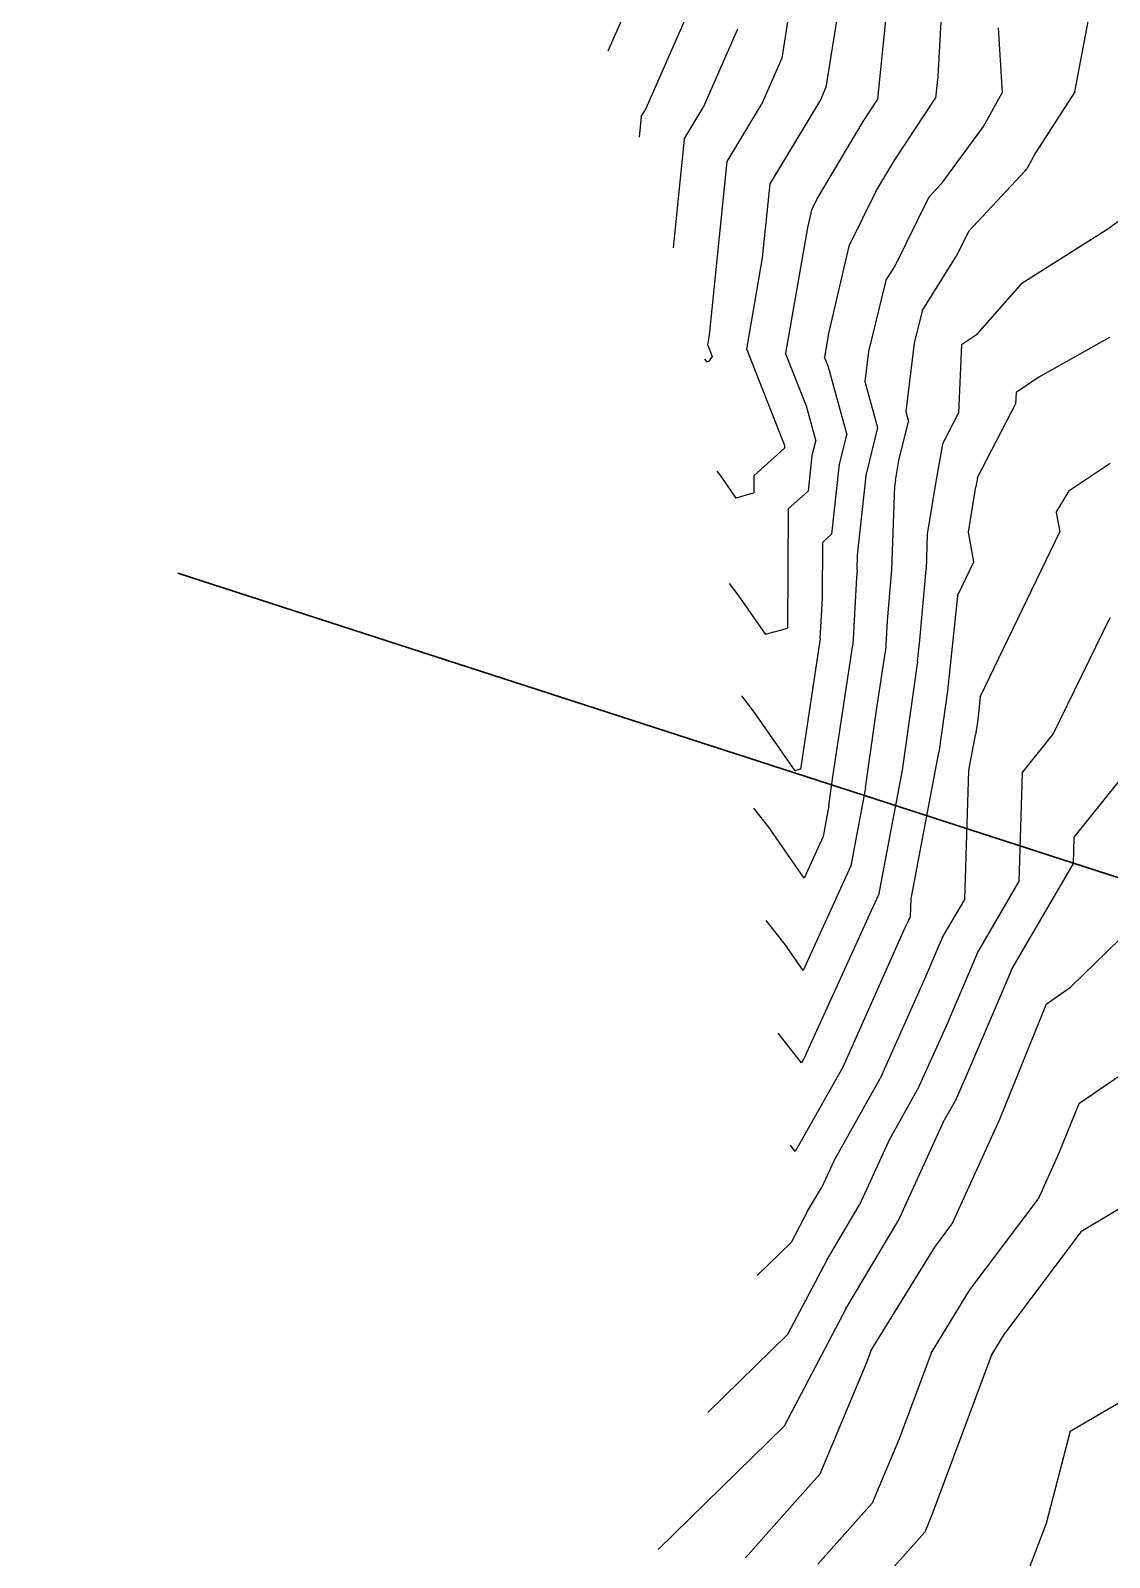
# Model space of a CAD drawing. Header units: metres. Extents: x -1120501 to 1198934, y -4928884 to 66998.
# Drawn here: x -1216.6 to -1116, y 459 to 601.4 of the extents above; entities that cross this region are included whole.
import ezdxf

# ---------------------------------------------------------------- set-up
doc = ezdxf.new("R2010")
doc.units = ezdxf.units.M
doc.layers.add('Cross Sections', color=10, linetype='Continuous')
doc.layers.add('SURF2CONTOURS', color=7, linetype='Continuous', lineweight=0)

msp = doc.modelspace()

# ---------------------------------------------------------------- linework, layer by layer
at = {"color": 7, "lineweight": 0}
msp.add_circle((-684.64, 190.5), 66807.04, dxfattribs=at)
at = {"layer": 'Cross Sections', "linetype": 'Continuous', "lineweight": 30}
msp.add_line((-1202.85, 550.77), (-917.45, 458.33), dxfattribs=at)
at = {"layer": 'SURF2CONTOURS', "color": 4, "linetype": 'Continuous', "lineweight": -3}
for p, q in [((-1160.26, 605.16, 277), (-1162.76, 599.43, 277)), ((-1141.23, 603.59, 275), (-1142.42, 596.07, 275)), ((-1131.67, 602.78, 274), (-1131.98, 597.08, 274)), ((-1118.35, 600.24, 273), (-1117.8, 603.03, 273)), ((-1150.66, 601.5, 276), (-1153.88, 594.18, 276)), ((-1119.21, 595.64, 273), (-1118.35, 600.24, 273)), ((-1131.98, 597.08, 274), (-1132.19, 595.05, 274)), ((-1142.42, 596.07, 275), (-1142.99, 594.76, 275)), ((-1119.21, 595.64, 273), (-1122.87, 589.95, 273)), ((-1155.65, 591.24, 276), (-1153.88, 594.18, 276)), ((-1147.63, 587.06, 275), (-1142.99, 594.76, 275)), ((-1136, 589.31, 274), (-1132.19, 595.05, 274)), ((-1155.65, 591.24, 276), (-1156.67, 581.09, 276)), ((-1122.87, 589.95, 273), (-1123.68, 588.48, 273)), ((-1137.76, 586.36, 274), (-1136, 589.31, 274)), ((-1129.13, 582.62, 273), (-1123.83, 588.28, 273)), ((-1123.83, 588.28, 273), (-1123.68, 588.48, 273)), ((-1148.33, 580.16, 275), (-1147.63, 587.06, 275)), ((-1137.76, 586.36, 274), (-1140.28, 581.27, 274)), ((-1129.13, 582.62, 273), (-1130.28, 580.29, 273)), ((-1140.28, 581.27, 274), (-1142.17, 573.1, 274)), ((-1149.81, 571.64, 275), (-1148.33, 580.16, 275)), ((-1133.45, 575.22, 273), (-1130.28, 580.29, 273)), ((-1133.45, 575.22, 273), (-1134.18, 572.21, 273)), ((-1142.17, 573.1, 274), (-1142.56, 570.9, 274)), ((-1115.98, 572.75, 272), (-1122.57, 569.04, 272)), ((-1146.29, 562.72, 275), (-1149.81, 571.64, 275)), ((-1134.18, 572.21, 273), (-1134.96, 565.83, 273)), ((-1142.19, 569.97, 274), (-1142.56, 570.9, 274)), ((-1140.48, 563.76, 274), (-1142.19, 569.97, 274)), ((-1122.57, 569.04, 272), (-1124.69, 567.62, 272)), ((-1124.69, 567.62, 272), (-1124.73, 566.53, 272)), ((-1134.96, 565.83, 273), (-1134.71, 564.92, 273)), ((-1128.3, 559.69, 272), (-1124.73, 566.53, 272)), ((-1135.62, 561.26, 273), (-1134.71, 564.92, 273)), ((-1146.26, 562.6, 275), (-1146.29, 562.72, 275)), ((-1146.27, 562.55, 275), (-1146.28, 562.43, 275)), ((-1146.26, 562.6, 275), (-1146.27, 562.55, 275)), ((-1140.48, 563.76, 274), (-1141.18, 560.94, 274)), ((-1146.28, 562.43, 275), (-1149.13, 559.85, 275)), ((-1135.94, 559.39, 273), (-1135.62, 561.26, 273)), ((-1152.6, 560.28, 275), (-1152.16, 559.72, 275)), ((-1152.16, 559.72, 275), (-1150.81, 557.76, 275)), ((-1149.13, 559.85, 275), (-1149.14, 558.24, 275)), ((-1141.18, 560.94, 274), (-1141.89, 554.39, 274)), ((-1128.3, 559.69, 272), (-1128.45, 558.82, 272)), ((-1149.32, 558.19, 275), (-1150.81, 557.76, 275)), ((-1149.32, 558.19, 275), (-1149.14, 558.24, 275)), ((-1136.03, 558.86, 273), (-1136.3, 551.08, 273)), ((-1135.94, 559.39, 273), (-1136.03, 558.86, 273)), ((-1129.14, 554.59, 272), (-1128.45, 558.82, 272)), ((-1141.89, 554.39, 274), (-1142.72, 553.64, 274)), ((-1128.62, 551.83, 272), (-1129.14, 554.59, 272)), ((-1142.75, 548.4, 274), (-1142.72, 553.64, 274)), ((-1136.3, 551.08, 273), (-1136.72, 546.33, 273)), ((-1130.15, 548.66, 272), (-1128.62, 551.83, 272)), ((-1142.95, 544.68, 274), (-1142.75, 548.4, 274)), ((-1130.15, 548.66, 272), (-1131.07, 539.8, 272)), ((-1136.72, 546.33, 273), (-1136.87, 543.48, 273)), ((-1121.22, 535.76, 271), (-1115.93, 546.62, 271)), ((-1142.95, 544.68, 274), (-1144.79, 532.48, 274)), ((-1137.7, 538, 273), (-1136.87, 543.48, 273)), ((-1131.07, 539.8, 272), (-1131.89, 534.03, 272)), ((-1150.31, 539.32, 274), (-1149.1, 537.78, 274)), ((-1149.1, 537.78, 274), (-1145.33, 532.33, 274)), ((-1138.73, 530.74, 273), (-1137.7, 538, 273)), ((-1124.11, 532.14, 271), (-1121.22, 535.76, 271)), ((-1134.48, 520.4, 272), (-1131.89, 534.03, 272)), ((-1145.12, 532.39, 274), (-1145.33, 532.33, 274)), ((-1144.79, 532.48, 274), (-1145.12, 532.39, 274)), ((-1124.11, 532.14, 271), (-1124.43, 521.97, 271)), ((-1138.73, 530.74, 273), (-1140.11, 523.46, 273)), ((-1140.11, 523.46, 273), (-1144.55, 513.7, 273)), ((-1128.33, 515.29, 271), (-1124.43, 521.97, 271)), ((-1134.53, 518.71, 272), (-1134.48, 520.4, 272)), ((-1148.03, 518.36, 273), (-1146.03, 515.84, 273)), ((-1134.83, 518.2, 272), (-1134.53, 518.71, 272)), ((-1135.05, 517.69, 272), (-1140.84, 504.71, 272)), ((-1134.83, 518.2, 272), (-1135.05, 517.69, 272)), ((-1119.6, 512.14, 270), (-1113.83, 517.78, 270)), ((-1144.55, 513.7, 273), (-1146.03, 515.84, 273)), ((-1128.33, 515.29, 271), (-1131.22, 508.53, 271)), ((-1121.87, 510.58, 270), (-1119.6, 512.14, 270)), ((-1121.87, 510.58, 270), (-1126.25, 499.81, 270)), ((-1131.22, 508.53, 271), (-1133.87, 502.6, 271)), ((-1140.84, 504.71, 272), (-1145.28, 496.82, 272)), ((-1136.59, 497.76, 271), (-1133.87, 502.6, 271)), ((-1126.25, 499.81, 270), (-1130.67, 490.05, 270)), ((-1145.28, 496.82, 272), (-1145.74, 497.41, 272)), ((-1136.59, 497.76, 271), (-1139.28, 491.87, 271)), ((-1142.35, 486.71, 271), (-1139.28, 491.87, 271)), ((-1113.88, 492.2, 269), (-1118.65, 489.34, 269)), ((-1132.27, 487.91, 270), (-1130.67, 490.05, 270)), ((-1118.65, 489.34, 269), (-1125.7, 479.93, 269)), ((-1138.22, 478.24, 270), (-1132.27, 487.91, 270)), ((-1142.35, 486.71, 271), (-1145.99, 479.78, 271)), ((-1127.02, 477.79, 269), (-1125.7, 479.93, 269)), ((-1153.44, 472.49, 271), (-1145.99, 479.78, 271)), ((-1138.61, 477.21, 270), (-1143, 466.75, 270)), ((-1138.22, 478.24, 270), (-1138.61, 477.21, 270)), ((-1127.02, 477.79, 269), (-1132.57, 462.85, 269)), ((-1145.08, 464.41, 270), (-1143, 466.75, 270)), ((-1145.08, 464.41, 270), (-1149.91, 458.94, 270)), ((-1132.57, 462.85, 269), (-1133.2, 461.34, 269)), ((-1141.25, 452.3, 269), (-1133.2, 461.34, 269))]:
    msp.add_line(p, q, dxfattribs=at)
at = {"layer": 'SURF2CONTOURS', "color": 2, "linetype": 'Continuous', "lineweight": -3}
for p, q in [((-1154.78, 604.21, 276.5), (-1159.32, 593.89, 276.5)), ((-1145.72, 603.95, 275.5), (-1146.54, 598.79, 275.5)), ((-1137.58, 594.95, 274.5), (-1136.78, 602.94, 274.5)), ((-1126.36, 601.61, 273.5), (-1125.98, 595.54, 273.5)), ((-1146.54, 598.79, 275.5), (-1148.44, 594.47, 275.5)), ((-1127.72, 592.41, 273.5), (-1125.98, 595.54, 273.5)), ((-1159.66, 593.34, 276.5), (-1159.32, 593.89, 276.5)), ((-1151.64, 589.15, 275.5), (-1148.44, 594.47, 275.5)), ((-1138.95, 592.88, 274.5), (-1137.58, 594.95, 274.5)), ((-1159.66, 593.34, 276.5), (-1159.85, 591.41, 276.5)), ((-1143.24, 585.68, 274.5), (-1138.95, 592.88, 274.5)), ((-1131.58, 587.17, 273.5), (-1127.72, 592.41, 273.5)), ((-1153.27, 572.95, 275.5), (-1151.64, 589.15, 275.5)), ((-1132.82, 585.84, 273.5), (-1131.58, 587.17, 273.5)), ((-1143.24, 585.68, 274.5), (-1143.76, 584.64, 274.5)), ((-1132.82, 585.84, 273.5), (-1136.07, 579.28, 273.5)), ((-1143.76, 584.64, 274.5), (-1144.15, 582.96, 274.5)), ((-1144.15, 582.96, 274.5), (-1146.18, 571.27, 274.5)), ((-1116.13, 582.84, 272.5), (-1124.14, 577.77, 272.5)), ((-1115.21, 583.52, 272.5), (-1116.13, 582.84, 272.5)), ((-1136.83, 578.06, 273.5), (-1136.07, 579.28, 273.5)), ((-1136.83, 578.06, 273.5), (-1138.44, 571.42, 273.5)), ((-1128.28, 573.09, 272.5), (-1124.14, 577.77, 272.5)), ((-1153.44, 572.01, 275.5), (-1153.27, 572.95, 275.5)), ((-1129.78, 572.09, 272.5), (-1128.28, 573.09, 272.5)), ((-1153.44, 572.01, 275.5), (-1153.03, 570.97, 275.5)), ((-1144.24, 566.34, 274.5), (-1146.18, 571.27, 274.5)), ((-1138.44, 571.42, 273.5), (-1138.78, 568.65, 273.5)), ((-1129.78, 572.09, 272.5), (-1130.05, 565.69, 272.5)), ((-1153.74, 570.75, 275.5), (-1153.7, 570.69, 275.5)), ((-1153.7, 570.69, 275.5), (-1153.55, 570.48, 275.5)), ((-1153.55, 570.48, 275.5), (-1153.34, 570.54, 275.5)), ((-1153.03, 570.97, 275.5), (-1153.34, 570.54, 275.5)), ((-1138.78, 568.65, 273.5), (-1137.6, 564.34, 273.5)), ((-1143.37, 563.18, 274.5), (-1144.24, 566.34, 274.5)), ((-1131.55, 562.8, 272.5), (-1130.05, 565.69, 272.5)), ((-1137.6, 564.34, 273.5), (-1138.64, 560.13, 273.5)), ((-1143.37, 563.18, 274.5), (-1143.73, 561.74, 274.5)), ((-1131.55, 562.8, 272.5), (-1132.2, 559.11, 272.5)), ((-1143.73, 561.74, 274.5), (-1144.09, 558.41, 274.5)), ((-1139.47, 552.45, 273.5), (-1138.64, 560.13, 273.5)), ((-1115.92, 560.99, 271.5), (-1119.73, 558.44, 271.5)), ((-1144.09, 558.41, 274.5), (-1145.93, 556.75, 274.5)), ((-1132.2, 559.11, 272.5), (-1132.97, 554.4, 272.5)), ((-1120.95, 556.41, 271.5), (-1119.73, 558.44, 271.5)), ((-1145.93, 556.75, 274.5), (-1145.99, 545.62, 274.5)), ((-1120.95, 556.41, 271.5), (-1120.62, 554.63, 271.5)), ((-1132.97, 554.4, 272.5), (-1133.08, 551.1, 272.5)), ((-1128.04, 539.24, 271.5), (-1120.62, 554.63, 271.5)), ((-1139.52, 551.07, 273.5), (-1139.58, 550.37, 273.5)), ((-1139.52, 551.07, 273.5), (-1139.47, 552.45, 273.5)), ((-1133.66, 544.51, 272.5), (-1133.08, 551.1, 272.5)), ((-1151.46, 549.8, 274.5), (-1150.63, 548.75, 274.5)), ((-1139.58, 550.37, 273.5), (-1139.91, 544.08, 273.5)), ((-1150.63, 548.75, 274.5), (-1148.07, 545.05, 274.5)), ((-1147.22, 545.29, 274.5), (-1145.99, 545.62, 274.5)), ((-1147.22, 545.29, 274.5), (-1148.07, 545.05, 274.5)), ((-1141.74, 531.98, 273.5), (-1139.91, 544.08, 273.5)), ((-1133.87, 542.51, 272.5), (-1133.66, 544.51, 272.5)), ((-1133.87, 542.51, 272.5), (-1135.31, 532.39, 272.5)), ((-1128.04, 539.24, 271.5), (-1128.27, 537.09, 271.5)), ((-1128.27, 537.09, 271.5), (-1128.47, 535.68, 271.5)), ((-1129.1, 532.36, 271.5), (-1128.47, 535.68, 271.5)), ((-1113.72, 533.12, 270.5), (-1119.3, 526.13, 270.5)), ((-1142.14, 529.09, 273.5), (-1141.74, 531.98, 273.5)), ((-1135.31, 532.39, 272.5), (-1137.52, 520.73, 272.5)), ((-1129.48, 520.34, 271.5), (-1129.1, 532.36, 271.5)), ((-1149.17, 528.84, 273.5), (-1147.57, 526.81, 273.5)), ((-1142.14, 529.09, 273.5), (-1142.69, 526.2, 273.5)), ((-1144.46, 522.32, 273.5), (-1147.57, 526.81, 273.5)), ((-1142.69, 526.2, 273.5), (-1144.46, 522.32, 273.5)), ((-1119.3, 526.13, 270.5), (-1119.38, 523.61, 270.5)), ((-1125.08, 513.84, 270.5), (-1119.38, 523.61, 270.5)), ((-1143.74, 507.08, 272.5), (-1137.52, 520.73, 272.5)), ((-1131.58, 516.75, 271.5), (-1129.48, 520.34, 271.5)), ((-1131.58, 516.75, 271.5), (-1133.13, 513.11, 271.5)), ((-1133.13, 513.11, 271.5), (-1137.35, 503.65, 271.5)), ((-1125.08, 513.84, 270.5), (-1129.31, 503.95, 270.5)), ((-1144.69, 505.11, 272.5), (-1146.88, 507.88, 272.5)), ((-1144.32, 505.77, 272.5), (-1143.74, 507.08, 272.5)), ((-1144.32, 505.77, 272.5), (-1144.69, 505.11, 272.5)), ((-1110.65, 506.89, 269.5), (-1118.83, 501.28, 269.5)), ((-1141.69, 495.93, 271.5), (-1137.35, 503.65, 271.5)), ((-1129.31, 503.95, 270.5), (-1130.38, 501.54, 270.5)), ((-1131.48, 499.58, 270.5), (-1130.38, 501.54, 270.5)), ((-1118.83, 501.28, 269.5), (-1120.72, 496.61, 269.5)), ((-1131.48, 499.58, 270.5), (-1135.73, 490.3, 270.5)), ((-1141.69, 495.93, 271.5), (-1142.83, 493.45, 271.5)), ((-1120.72, 496.61, 269.5), (-1122.64, 492.39, 269.5)), ((-1144.13, 491.26, 271.5), (-1142.83, 493.45, 271.5)), ((-1144.13, 491.26, 271.5), (-1145.67, 488.33, 271.5)), ((-1128.99, 483.92, 269.5), (-1122.64, 492.39, 269.5)), ((-1140.57, 482.15, 270.5), (-1135.73, 490.3, 270.5)), ((-1148.82, 485.26, 271.5), (-1145.67, 488.33, 271.5)), ((-1132.62, 478.01, 269.5), (-1128.99, 483.92, 269.5)), ((-1140.57, 482.15, 270.5), (-1146.32, 471.22, 270.5)), ((-1132.62, 478.01, 269.5), (-1135.59, 470.03, 269.5)), ((-1119.66, 470.74, 268.5), (-1112.5, 474.92, 268.5)), ((-1158.07, 459.73, 270.5), (-1146.32, 471.22, 270.5)), ((-1135.59, 470.03, 269.5), (-1138.1, 464.05, 269.5)), ((-1119.66, 470.74, 268.5), (-1121.89, 462.15, 268.5)), ((-1143.17, 458.36, 269.5), (-1138.1, 464.05, 269.5)), ((-1121.89, 462.15, 268.5), (-1124.39, 455.58, 268.5))]:
    msp.add_line(p, q, dxfattribs=at)

doc.saveas('drawing.dxf')
